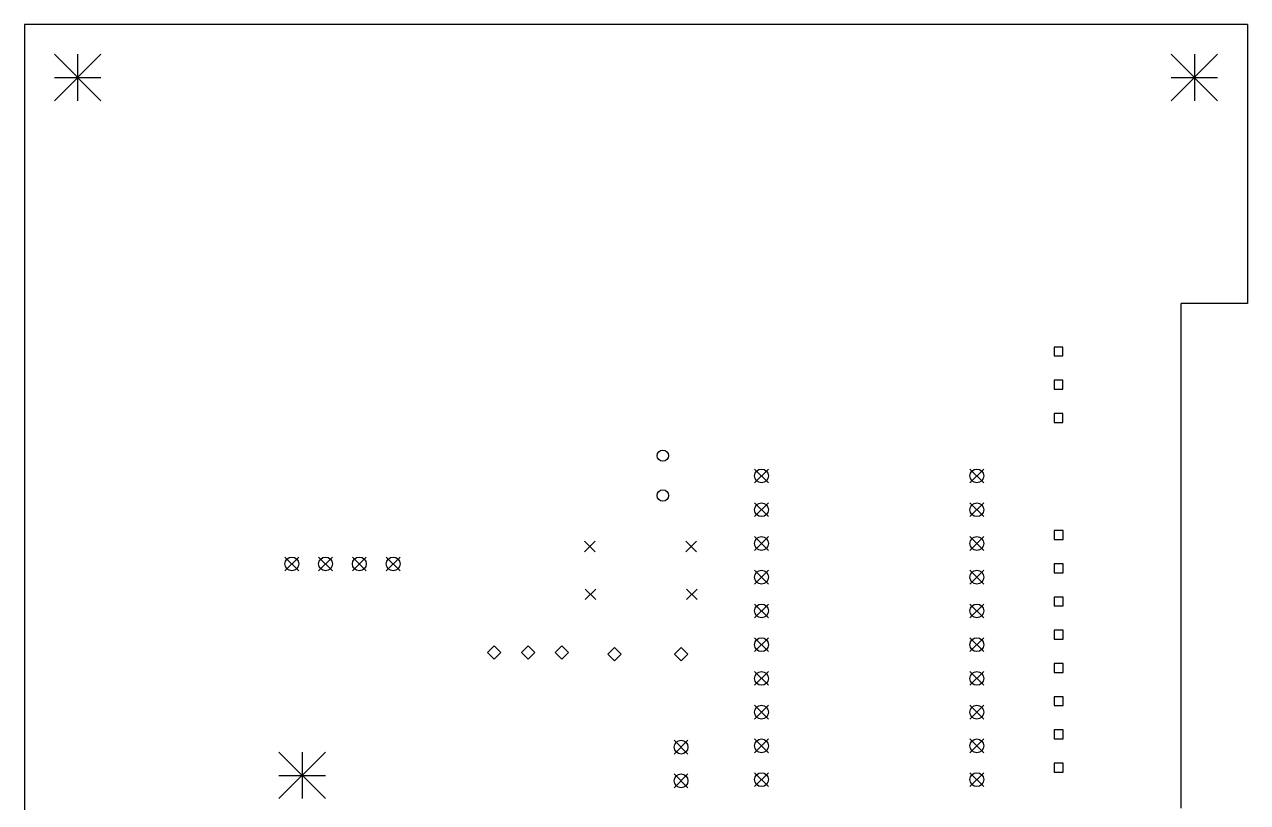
# Model space of a CAD drawing. Extents: x -2 to 92, y -24 to 92.
# Drawn here: x 0 to 92, y 33.4 to 92 of the extents above; entities that cross this region are included whole.
import ezdxf

# ---------------------------------------------------------------- set-up
doc = ezdxf.new("R2010")
doc.units = 0
doc.layers.add('BLACK', color=7, linetype='CONTINUOUS')

msp = doc.modelspace()

# ---------------------------------------------------------------- linework, layer by layer
at = {"layer": 'BLACK', "linetype": 'CONTINUOUS'}
for p, q in [((92, 92), (0, 92)), ((0, 92), (0, 0)), ((92, 92), (92, 71)), ((2.25, 89.75), (5.75, 86.25)), ((5.75, 89.75), (2.25, 86.25)), ((4, 89.75), (4, 86.25)), ((86.25, 89.75), (89.75, 86.25)), ((89.75, 89.75), (86.25, 86.25)), ((88, 89.75), (88, 86.25)), ((2.25, 88), (5.75, 88)), ((86.25, 88), (89.75, 88)), ((92, 71), (87, 71)), ((87, 33), (87, 71)), ((78.115879, 67.715879), (77.444121, 67.715879)), ((77.444121, 67.715879), (77.444121, 67.044121)), ((78.115879, 67.044121), (78.115879, 67.715879)), ((77.444121, 67.044121), (78.115879, 67.044121)), ((78.115879, 65.215879), (77.444121, 65.215879)), ((77.444121, 65.215879), (77.444121, 64.544121)), ((77.444121, 64.544121), (78.115879, 64.544121)), ((78.115879, 64.544121), (78.115879, 65.215879)), ((78.115879, 62.715879), (77.444121, 62.715879)), ((77.444121, 62.715879), (77.444121, 62.044121)), ((78.115879, 62.044121), (78.115879, 62.715879)), ((77.444121, 62.044121), (78.115879, 62.044121)), ((54.92, 58.53), (55.96, 57.49)), ((55.96, 58.53), (54.92, 57.49)), ((71.12, 58.53), (72.16, 57.49)), ((72.16, 58.53), (71.12, 57.49)), ((54.92, 55.99), (55.96, 54.95)), ((55.96, 55.99), (54.92, 54.95)), ((71.12, 55.99), (72.16, 54.95)), ((72.16, 55.99), (71.12, 54.95)), ((54.92, 53.45), (55.96, 52.41)), ((55.96, 53.45), (54.92, 52.41)), ((71.12, 53.45), (72.16, 52.41)), ((72.16, 53.45), (71.12, 52.41)), ((78.125879, 53.895879), (77.454121, 53.895879)), ((77.454121, 53.895879), (77.454121, 53.224121)), ((78.125879, 53.224121), (78.125879, 53.895879)), ((42.12, 53.09), (42.92, 52.29)), ((42.92, 53.09), (42.12, 52.29)), ((49.74, 53.09), (50.54, 52.29)), ((50.54, 53.09), (49.74, 52.29)), ((77.454121, 53.224121), (78.125879, 53.224121)), ((19.59, 51.91), (20.63, 50.87)), ((20.63, 51.91), (19.59, 50.87)), ((22.13, 51.91), (23.17, 50.87)), ((23.17, 51.91), (22.13, 50.87)), ((24.67, 51.91), (25.71, 50.87)), ((25.71, 51.91), (24.67, 50.87)), ((27.21, 51.91), (28.25, 50.87)), ((28.25, 51.91), (27.21, 50.87)), ((54.92, 50.91), (55.96, 49.87)), ((55.96, 50.91), (54.92, 49.87)), ((71.12, 50.91), (72.16, 49.87)), ((72.16, 50.91), (71.12, 49.87)), ((78.125879, 51.395879), (77.454121, 51.395879)), ((77.454121, 51.395879), (77.454121, 50.724121)), ((77.454121, 50.724121), (78.125879, 50.724121)), ((78.125879, 50.724121), (78.125879, 51.395879)), ((42.18, 49.5), (42.98, 48.7)), ((42.98, 49.5), (42.18, 48.7)), ((49.8, 49.5), (50.6, 48.7)), ((50.6, 49.5), (49.8, 48.7)), ((78.125879, 48.895879), (77.454121, 48.895879)), ((77.454121, 48.895879), (77.454121, 48.224121)), ((78.125879, 48.224121), (78.125879, 48.895879)), ((54.92, 48.37), (55.96, 47.33)), ((55.96, 48.37), (54.92, 47.33)), ((71.12, 48.37), (72.16, 47.33)), ((72.16, 48.37), (71.12, 47.33)), ((77.454121, 48.224121), (78.125879, 48.224121)), ((78.125879, 46.395879), (77.454121, 46.395879)), ((77.454121, 46.395879), (77.454121, 45.724121)), ((78.125879, 45.724121), (78.125879, 46.395879)), ((35.34, 45.225), (34.84, 44.725)), ((35.84, 44.725), (35.34, 45.225)), ((37.88, 45.225), (37.38, 44.725)), ((38.38, 44.725), (37.88, 45.225)), ((40.42, 45.225), (39.92, 44.725)), ((40.92, 44.725), (40.42, 45.225)), ((44.39, 45.1), (43.89, 44.6)), ((44.89, 44.6), (44.39, 45.1)), ((49.39, 45.1), (48.89, 44.6)), ((49.89, 44.6), (49.39, 45.1)), ((54.92, 45.83), (55.96, 44.79)), ((55.96, 45.83), (54.92, 44.79)), ((71.12, 45.83), (72.16, 44.79)), ((72.16, 45.83), (71.12, 44.79)), ((77.454121, 45.724121), (78.125879, 45.724121)), ((34.84, 44.725), (35.34, 44.225)), ((35.34, 44.225), (35.84, 44.725)), ((37.38, 44.725), (37.88, 44.225)), ((37.88, 44.225), (38.38, 44.725)), ((39.92, 44.725), (40.42, 44.225)), ((40.42, 44.225), (40.92, 44.725)), ((43.89, 44.6), (44.39, 44.1)), ((44.39, 44.1), (44.89, 44.6)), ((48.89, 44.6), (49.39, 44.1)), ((49.39, 44.1), (49.89, 44.6)), ((54.92, 43.29), (55.96, 42.25)), ((55.96, 43.29), (54.92, 42.25)), ((71.12, 43.29), (72.16, 42.25)), ((72.16, 43.29), (71.12, 42.25)), ((78.125879, 43.895879), (77.454121, 43.895879)), ((77.454121, 43.895879), (77.454121, 43.224121)), ((78.125879, 43.224121), (78.125879, 43.895879)), ((77.454121, 43.224121), (78.125879, 43.224121)), ((54.92, 40.75), (55.96, 39.71)), ((55.96, 40.75), (54.92, 39.71)), ((71.12, 40.75), (72.16, 39.71)), ((72.16, 40.75), (71.12, 39.71)), ((78.125879, 41.395879), (77.454121, 41.395879)), ((77.454121, 41.395879), (77.454121, 40.724121)), ((77.454121, 40.724121), (78.125879, 40.724121)), ((78.125879, 40.724121), (78.125879, 41.395879)), ((78.125879, 38.895879), (77.454121, 38.895879)), ((77.454121, 38.895879), (77.454121, 38.224121)), ((78.125879, 38.224121), (78.125879, 38.895879)), ((48.87, 38.12), (49.91, 37.08)), ((49.91, 38.12), (48.87, 37.08)), ((54.92, 38.21), (55.96, 37.17)), ((55.96, 38.21), (54.92, 37.17)), ((71.12, 38.21), (72.16, 37.17)), ((72.16, 38.21), (71.12, 37.17)), ((77.454121, 38.224121), (78.125879, 38.224121)), ((19.14, 37.22), (22.64, 33.72)), ((22.64, 37.22), (19.14, 33.72)), ((20.89, 37.22), (20.89, 33.72)), ((78.125879, 36.395879), (77.454121, 36.395879)), ((77.454121, 36.395879), (77.454121, 35.724121)), ((78.125879, 35.724121), (78.125879, 36.395879)), ((19.14, 35.47), (22.64, 35.47)), ((48.87, 35.58), (49.91, 34.54)), ((49.91, 35.58), (48.87, 34.54)), ((54.92, 35.67), (55.96, 34.63)), ((55.96, 35.67), (54.92, 34.63)), ((71.12, 35.67), (72.16, 34.63)), ((72.16, 35.67), (71.12, 34.63)), ((77.454121, 35.724121), (78.125879, 35.724121))]:
    msp.add_line(p, q, dxfattribs=at)
at = {"layer": 'BLACK'}
for centre, radius in [((48.02, 59.53825), 0.425), ((55.44, 58.01), 0.52), ((71.64, 58.01), 0.52), ((48.02, 56.53825), 0.425), ((55.44, 55.47), 0.52), ((71.64, 55.47), 0.52), ((55.44, 52.93), 0.52), ((71.64, 52.93), 0.52), ((20.11, 51.39), 0.52), ((22.65, 51.39), 0.52), ((25.19, 51.39), 0.52), ((27.73, 51.39), 0.52), ((55.44, 50.39), 0.52), ((71.64, 50.39), 0.52), ((55.44, 47.85), 0.52), ((71.64, 47.85), 0.52), ((55.44, 45.31), 0.52), ((71.64, 45.31), 0.52), ((55.44, 42.77), 0.52), ((71.64, 42.77), 0.52), ((55.44, 40.23), 0.52), ((71.64, 40.23), 0.52), ((49.39, 37.6), 0.52), ((55.44, 37.69), 0.52), ((71.64, 37.69), 0.52), ((49.39, 35.06), 0.52), ((55.44, 35.15), 0.52), ((71.64, 35.15), 0.52)]:
    msp.add_circle(centre, radius, dxfattribs=at)

doc.saveas('drawing.dxf')
